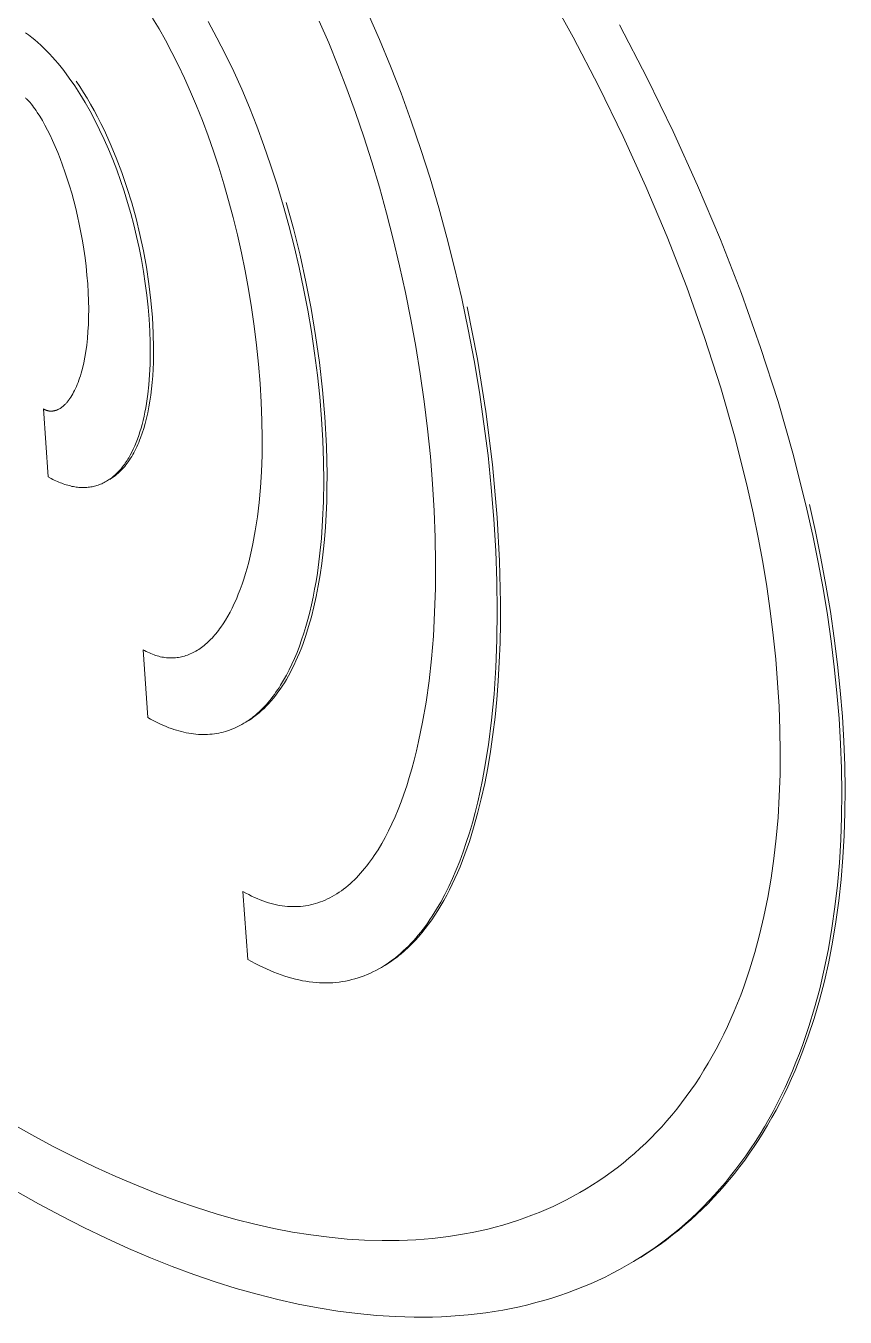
# Model space of a CAD drawing. Header units: millimetres. Extents: x -208 to 4974, y -28 to 3137.
# Drawn here: x 3561.16 to 3572.53, y 1660.43 to 1678.35 of the extents above; entities that cross this region are included whole.
import ezdxf

# ---------------------------------------------------------------- set-up
doc = ezdxf.new("R2010")
doc.units = ezdxf.units.MM
doc.layers.add('ZANO_R', color=7, linetype='Continuous', lineweight=0)

msp = doc.modelspace()

# ---------------------------------------------------------------- linework, layer by layer
at = {"layer": 'ZANO_R'}
for p, q in [((3568.751, 1678.193), (3568.373, 1678.874)), ((3565.908, 1678.515), (3566.066, 1678.157)), ((3563.008, 1678.306), (3562.917, 1678.455)), ((3563.098, 1678.148), (3563.008, 1678.306)), ((3563.689, 1678.407), (3563.81, 1678.184)), ((3565.362, 1678.112), (3565.23, 1678.415)), ((3569.393, 1678.362), (3569.777, 1677.625)), ((3561.156, 1678.253), (3561.198, 1678.222)), ((3561.198, 1678.222), (3561.241, 1678.189)), ((3561.241, 1678.189), (3561.283, 1678.155)), ((3561.283, 1678.155), (3561.325, 1678.119)), ((3563.187, 1677.981), (3563.098, 1678.148)), ((3563.81, 1678.184), (3563.929, 1677.953)), ((3566.066, 1678.157), (3566.219, 1677.79)), ((3569.108, 1677.506), (3568.751, 1678.193)), ((3561.325, 1678.119), (3561.366, 1678.081)), ((3561.366, 1678.081), (3561.407, 1678.042)), ((3561.407, 1678.042), (3561.448, 1678.002)), ((3561.448, 1678.002), (3561.489, 1677.959)), ((3561.489, 1677.959), (3561.529, 1677.916)), ((3563.275, 1677.807), (3563.187, 1677.981)), ((3563.929, 1677.953), (3564.043, 1677.714)), ((3565.49, 1677.798), (3565.362, 1678.112)), ((3561.529, 1677.916), (3561.569, 1677.871)), ((3561.569, 1677.871), (3561.609, 1677.824)), ((3561.609, 1677.824), (3561.648, 1677.776)), ((3561.648, 1677.776), (3561.687, 1677.727)), ((3563.361, 1677.624), (3563.275, 1677.807)), ((3565.614, 1677.476), (3565.49, 1677.798)), ((3566.219, 1677.79), (3566.365, 1677.414)), ((3561.687, 1677.727), (3561.763, 1677.624)), ((3561.763, 1677.624), (3561.838, 1677.517)), ((3563.445, 1677.435), (3563.361, 1677.624)), ((3564.043, 1677.714), (3564.154, 1677.468)), ((3569.777, 1677.625), (3570.139, 1676.882)), ((3561.838, 1677.517), (3561.911, 1677.404)), ((3561.857, 1677.583), (3561.909, 1677.506)), ((3561.909, 1677.506), (3561.96, 1677.426)), ((3561.96, 1677.426), (3562.01, 1677.345)), ((3563.528, 1677.238), (3563.445, 1677.435)), ((3564.154, 1677.468), (3564.261, 1677.215)), ((3565.734, 1677.145), (3565.614, 1677.476)), ((3566.365, 1677.414), (3566.506, 1677.028)), ((3569.446, 1676.815), (3569.108, 1677.506)), ((3561.161, 1677.343), (3561.154, 1677.35)), ((3561.169, 1677.335), (3561.161, 1677.343)), ((3561.185, 1677.32), (3561.169, 1677.335)), ((3561.201, 1677.303), (3561.185, 1677.32)), ((3561.218, 1677.284), (3561.201, 1677.303)), ((3561.234, 1677.265), (3561.218, 1677.284)), ((3561.251, 1677.244), (3561.234, 1677.265)), ((3561.268, 1677.222), (3561.251, 1677.244)), ((3561.911, 1677.404), (3561.983, 1677.287)), ((3561.983, 1677.287), (3562.052, 1677.165)), ((3562.01, 1677.345), (3562.059, 1677.261)), ((3562.059, 1677.261), (3562.107, 1677.175)), ((3563.609, 1677.034), (3563.528, 1677.238)), ((3561.285, 1677.198), (3561.268, 1677.222)), ((3561.302, 1677.174), (3561.285, 1677.198)), ((3561.319, 1677.148), (3561.302, 1677.174)), ((3561.354, 1677.094), (3561.319, 1677.148)), ((3561.39, 1677.034), (3561.354, 1677.094)), ((3562.052, 1677.165), (3562.119, 1677.039)), ((3562.107, 1677.175), (3562.154, 1677.087)), ((3562.154, 1677.087), (3562.2, 1676.996)), ((3564.261, 1677.215), (3564.363, 1676.956)), ((3565.849, 1676.807), (3565.734, 1677.145)), ((3561.425, 1676.971), (3561.39, 1677.034)), ((3561.461, 1676.903), (3561.425, 1676.971)), ((3561.496, 1676.831), (3561.461, 1676.903)), ((3562.119, 1677.039), (3562.184, 1676.908)), ((3562.184, 1676.908), (3562.247, 1676.774)), ((3562.2, 1676.996), (3562.245, 1676.904)), ((3562.245, 1676.904), (3562.332, 1676.715)), ((3563.687, 1676.824), (3563.609, 1677.034)), ((3564.363, 1676.956), (3564.462, 1676.69)), ((3566.506, 1677.028), (3566.64, 1676.635)), ((3570.139, 1676.882), (3570.479, 1676.135)), ((3561.532, 1676.756), (3561.496, 1676.831)), ((3561.567, 1676.676), (3561.532, 1676.756)), ((3562.247, 1676.774), (3562.308, 1676.636)), ((3562.332, 1676.715), (3562.413, 1676.518)), ((3563.762, 1676.608), (3563.687, 1676.824)), ((3564.462, 1676.69), (3564.556, 1676.42)), ((3565.959, 1676.461), (3565.849, 1676.807)), ((3569.762, 1676.119), (3569.446, 1676.815)), ((3561.602, 1676.593), (3561.567, 1676.676)), ((3561.636, 1676.507), (3561.602, 1676.593)), ((3562.308, 1676.636), (3562.366, 1676.495)), ((3562.413, 1676.518), (3562.49, 1676.315)), ((3563.835, 1676.386), (3563.762, 1676.608)), ((3566.64, 1676.635), (3566.768, 1676.234)), ((3561.67, 1676.417), (3561.636, 1676.507)), ((3561.703, 1676.324), (3561.67, 1676.417)), ((3562.366, 1676.495), (3562.422, 1676.351)), ((3562.422, 1676.351), (3562.475, 1676.203)), ((3563.905, 1676.158), (3563.835, 1676.386)), ((3564.556, 1676.42), (3564.645, 1676.144)), ((3566.064, 1676.109), (3565.959, 1676.461)), ((3561.735, 1676.228), (3561.703, 1676.324)), ((3561.766, 1676.129), (3561.735, 1676.228)), ((3562.475, 1676.203), (3562.525, 1676.053)), ((3562.49, 1676.315), (3562.562, 1676.107)), ((3563.972, 1675.926), (3563.905, 1676.158)), ((3566.768, 1676.234), (3566.888, 1675.826)), ((3561.796, 1676.027), (3561.766, 1676.129)), ((3561.824, 1675.923), (3561.796, 1676.027)), ((3562.525, 1676.053), (3562.572, 1675.9)), ((3562.562, 1676.107), (3562.628, 1675.893)), ((3564.645, 1676.144), (3564.729, 1675.863)), ((3566.163, 1675.751), (3566.064, 1676.109)), ((3570.057, 1675.421), (3569.762, 1676.119)), ((3570.479, 1676.135), (3570.795, 1675.386)), ((3561.852, 1675.816), (3561.824, 1675.923)), ((3561.878, 1675.707), (3561.852, 1675.816)), ((3562.572, 1675.9), (3562.617, 1675.745)), ((3562.628, 1675.893), (3562.689, 1675.675)), ((3564.035, 1675.688), (3563.972, 1675.926)), ((3564.729, 1675.863), (3564.808, 1675.579)), ((3564.772, 1675.9), (3564.873, 1675.535)), ((3566.888, 1675.826), (3567.002, 1675.411)), ((3561.902, 1675.596), (3561.878, 1675.707)), ((3562.617, 1675.745), (3562.658, 1675.588)), ((3562.689, 1675.675), (3562.743, 1675.453)), ((3564.094, 1675.447), (3564.035, 1675.688)), ((3566.257, 1675.388), (3566.163, 1675.751)), ((3561.925, 1675.483), (3561.902, 1675.596)), ((3561.946, 1675.368), (3561.925, 1675.483)), ((3562.658, 1675.588), (3562.697, 1675.428)), ((3562.743, 1675.453), (3562.791, 1675.227)), ((3564.15, 1675.2), (3564.094, 1675.447)), ((3564.808, 1675.579), (3564.882, 1675.29)), ((3564.873, 1675.535), (3564.964, 1675.168)), ((3561.964, 1675.251), (3561.946, 1675.368)), ((3562.697, 1675.428), (3562.732, 1675.267)), ((3562.732, 1675.267), (3562.764, 1675.105)), ((3564.882, 1675.29), (3564.95, 1674.998)), ((3566.344, 1675.021), (3566.257, 1675.388)), ((3567.002, 1675.411), (3567.108, 1674.992)), ((3570.328, 1674.722), (3570.057, 1675.421)), ((3570.795, 1675.386), (3571.087, 1674.635)), ((3561.981, 1675.132), (3561.964, 1675.251)), ((3561.996, 1675.013), (3561.981, 1675.132)), ((3562.764, 1675.105), (3562.792, 1674.941)), ((3562.791, 1675.227), (3562.833, 1674.999)), ((3564.201, 1674.951), (3564.15, 1675.2)), ((3564.964, 1675.168), (3565.045, 1674.798)), ((3562.008, 1674.891), (3561.996, 1675.013)), ((3562.792, 1674.941), (3562.817, 1674.776)), ((3562.833, 1674.999), (3562.868, 1674.769)), ((3564.248, 1674.697), (3564.201, 1674.951)), ((3564.95, 1674.998), (3565.013, 1674.704)), ((3566.426, 1674.649), (3566.344, 1675.021)), ((3567.108, 1674.992), (3567.206, 1674.567)), ((3562.018, 1674.769), (3562.008, 1674.891)), ((3562.026, 1674.648), (3562.018, 1674.769)), ((3562.817, 1674.776), (3562.838, 1674.611)), ((3562.868, 1674.769), (3562.895, 1674.537)), ((3565.045, 1674.798), (3565.117, 1674.426)), ((3570.576, 1674.023), (3570.328, 1674.722)), ((3562.03, 1674.532), (3562.026, 1674.648)), ((3562.838, 1674.611), (3562.856, 1674.444)), ((3564.29, 1674.441), (3564.248, 1674.697)), ((3565.013, 1674.704), (3565.07, 1674.406)), ((3566.501, 1674.275), (3566.426, 1674.649)), ((3567.206, 1674.567), (3567.296, 1674.137)), ((3571.087, 1674.635), (3571.353, 1673.884)), ((3562.032, 1674.419), (3562.03, 1674.532)), ((3562.031, 1674.311), (3562.032, 1674.419)), ((3562.856, 1674.444), (3562.87, 1674.278)), ((3562.895, 1674.537), (3562.916, 1674.304)), ((3564.328, 1674.181), (3564.29, 1674.441)), ((3565.07, 1674.406), (3565.121, 1674.107)), ((3565.117, 1674.426), (3565.179, 1674.052)), ((3567.283, 1674.45), (3567.425, 1673.726)), ((3562.022, 1674.107), (3562.028, 1674.207)), ((3562.028, 1674.207), (3562.031, 1674.311)), ((3562.87, 1674.278), (3562.879, 1674.113)), ((3562.916, 1674.304), (3562.927, 1674.087)), ((3564.36, 1673.919), (3564.328, 1674.181)), ((3566.569, 1673.898), (3566.501, 1674.275)), ((3562.005, 1673.92), (3562.015, 1674.011)), ((3562.015, 1674.011), (3562.022, 1674.107)), ((3562.879, 1674.113), (3562.885, 1673.954)), ((3562.927, 1674.087), (3562.932, 1673.879)), ((3565.121, 1674.107), (3565.166, 1673.806)), ((3565.179, 1674.052), (3565.232, 1673.677)), ((3567.296, 1674.137), (3567.378, 1673.704)), ((3570.8, 1673.325), (3570.576, 1674.023)), ((3561.979, 1673.75), (3561.993, 1673.833)), ((3561.993, 1673.833), (3562.005, 1673.92)), ((3562.885, 1673.954), (3562.886, 1673.8)), ((3562.932, 1673.879), (3562.932, 1673.778)), ((3564.387, 1673.655), (3564.36, 1673.919)), ((3566.631, 1673.519), (3566.569, 1673.898)), ((3571.353, 1673.884), (3571.594, 1673.135)), ((3561.945, 1673.597), (3561.963, 1673.672)), ((3561.963, 1673.672), (3561.979, 1673.75)), ((3562.884, 1673.651), (3562.877, 1673.508)), ((3562.886, 1673.8), (3562.884, 1673.651)), ((3562.93, 1673.68), (3562.926, 1673.584)), ((3562.932, 1673.778), (3562.93, 1673.68)), ((3564.409, 1673.389), (3564.387, 1673.655)), ((3565.166, 1673.806), (3565.204, 1673.504)), ((3565.232, 1673.677), (3565.274, 1673.301)), ((3567.378, 1673.704), (3567.451, 1673.268)), ((3567.425, 1673.726), (3567.541, 1672.997)), ((3561.906, 1673.462), (3561.916, 1673.494)), ((3561.916, 1673.494), (3561.926, 1673.528)), ((3561.926, 1673.528), (3561.936, 1673.562)), ((3561.936, 1673.562), (3561.945, 1673.597)), ((3562.877, 1673.508), (3562.866, 1673.37)), ((3562.92, 1673.491), (3562.913, 1673.4)), ((3562.926, 1673.584), (3562.92, 1673.491)), ((3565.204, 1673.504), (3565.236, 1673.201)), ((3566.685, 1673.138), (3566.631, 1673.519)), ((3561.823, 1673.266), (3561.836, 1673.291)), ((3561.836, 1673.291), (3561.848, 1673.317)), ((3561.848, 1673.317), (3561.861, 1673.344)), ((3561.861, 1673.344), (3561.872, 1673.372)), ((3561.872, 1673.372), (3561.884, 1673.401)), ((3561.884, 1673.401), (3561.895, 1673.431)), ((3561.895, 1673.431), (3561.906, 1673.462)), ((3562.866, 1673.37), (3562.852, 1673.237)), ((3562.904, 1673.311), (3562.893, 1673.225)), ((3562.913, 1673.4), (3562.904, 1673.311)), ((3564.425, 1673.126), (3564.409, 1673.389)), ((3565.274, 1673.301), (3565.307, 1672.924)), ((3570.999, 1672.629), (3570.8, 1673.325)), ((3561.708, 1673.101), (3561.715, 1673.109)), ((3561.715, 1673.109), (3561.722, 1673.116)), ((3561.722, 1673.116), (3561.729, 1673.125)), ((3561.729, 1673.125), (3561.736, 1673.133)), ((3561.736, 1673.133), (3561.743, 1673.142)), ((3561.743, 1673.142), (3561.75, 1673.15)), ((3561.75, 1673.15), (3561.757, 1673.16)), ((3561.757, 1673.16), (3561.771, 1673.179)), ((3561.771, 1673.179), (3561.784, 1673.199)), ((3561.784, 1673.199), (3561.798, 1673.22)), ((3561.798, 1673.22), (3561.811, 1673.243)), ((3561.811, 1673.243), (3561.823, 1673.266)), ((3562.834, 1673.111), (3562.824, 1673.049)), ((3562.844, 1673.173), (3562.834, 1673.111)), ((3562.852, 1673.237), (3562.844, 1673.173)), ((3562.881, 1673.142), (3562.867, 1673.061)), ((3562.893, 1673.225), (3562.881, 1673.142)), ((3564.434, 1672.872), (3564.425, 1673.126)), ((3565.236, 1673.201), (3565.261, 1672.897)), ((3566.732, 1672.757), (3566.685, 1673.138)), ((3567.451, 1673.268), (3567.515, 1672.829)), ((3571.594, 1673.135), (3571.807, 1672.388)), ((3561.403, 1673.034), (3561.41, 1673.03)), ((3561.47, 1672.093), (3561.403, 1673.034)), ((3561.41, 1673.03), (3561.417, 1673.026)), ((3561.417, 1673.026), (3561.425, 1673.023)), ((3561.425, 1673.023), (3561.432, 1673.02)), ((3561.432, 1673.02), (3561.439, 1673.017)), ((3561.439, 1673.017), (3561.443, 1673.015)), ((3561.443, 1673.015), (3561.447, 1673.014)), ((3561.447, 1673.014), (3561.45, 1673.013)), ((3561.45, 1673.013), (3561.454, 1673.012)), ((3561.454, 1673.012), (3561.458, 1673.011)), ((3561.458, 1673.011), (3561.461, 1673.01)), ((3561.461, 1673.01), (3561.465, 1673.009)), ((3561.465, 1673.009), (3561.469, 1673.008)), ((3561.469, 1673.008), (3561.473, 1673.007)), ((3561.473, 1673.007), (3561.476, 1673.007)), ((3561.476, 1673.007), (3561.48, 1673.006)), ((3561.48, 1673.006), (3561.484, 1673.005)), ((3561.484, 1673.005), (3561.487, 1673.005)), ((3561.487, 1673.005), (3561.491, 1673.005)), ((3561.491, 1673.005), (3561.495, 1673.004)), ((3561.495, 1673.004), (3561.499, 1673.004)), ((3561.499, 1673.004), (3561.502, 1673.004)), ((3561.502, 1673.004), (3561.506, 1673.004)), ((3561.506, 1673.004), (3561.51, 1673.004)), ((3561.51, 1673.004), (3561.514, 1673.004)), ((3561.514, 1673.004), (3561.517, 1673.004)), ((3561.517, 1673.004), (3561.521, 1673.004)), ((3561.521, 1673.004), (3561.525, 1673.004)), ((3561.525, 1673.004), (3561.529, 1673.004)), ((3561.529, 1673.004), (3561.533, 1673.005)), ((3561.533, 1673.005), (3561.536, 1673.005)), ((3561.536, 1673.005), (3561.54, 1673.006)), ((3561.54, 1673.006), (3561.544, 1673.006)), ((3561.544, 1673.006), (3561.548, 1673.007)), ((3561.548, 1673.007), (3561.551, 1673.008)), ((3561.551, 1673.008), (3561.555, 1673.008)), ((3561.555, 1673.008), (3561.559, 1673.009)), ((3561.559, 1673.009), (3561.563, 1673.01)), ((3561.563, 1673.01), (3561.567, 1673.011)), ((3561.567, 1673.011), (3561.574, 1673.014)), ((3561.574, 1673.014), (3561.582, 1673.016)), ((3561.582, 1673.016), (3561.589, 1673.019)), ((3561.589, 1673.019), (3561.597, 1673.022)), ((3561.597, 1673.022), (3561.604, 1673.025)), ((3561.604, 1673.025), (3561.612, 1673.029)), ((3561.612, 1673.029), (3561.619, 1673.033)), ((3561.619, 1673.033), (3561.627, 1673.037)), ((3561.627, 1673.037), (3561.634, 1673.041)), ((3561.634, 1673.041), (3561.642, 1673.046)), ((3561.642, 1673.046), (3561.649, 1673.051)), ((3561.649, 1673.051), (3561.656, 1673.056)), ((3561.656, 1673.056), (3561.664, 1673.062)), ((3561.664, 1673.062), (3561.671, 1673.068)), ((3561.671, 1673.068), (3561.678, 1673.074)), ((3561.678, 1673.074), (3561.686, 1673.08)), ((3561.686, 1673.08), (3561.693, 1673.087)), ((3561.693, 1673.087), (3561.7, 1673.094)), ((3561.7, 1673.094), (3561.708, 1673.101)), ((3562.8, 1672.932), (3562.787, 1672.875)), ((3562.812, 1672.99), (3562.8, 1672.932)), ((3562.824, 1673.049), (3562.812, 1672.99)), ((3562.851, 1672.982), (3562.834, 1672.907)), ((3562.867, 1673.061), (3562.851, 1672.982)), ((3567.541, 1672.997), (3567.633, 1672.265)), ((3562.758, 1672.766), (3562.742, 1672.714)), ((3562.773, 1672.82), (3562.758, 1672.766)), ((3562.787, 1672.875), (3562.773, 1672.82)), ((3562.795, 1672.763), (3562.774, 1672.696)), ((3562.816, 1672.834), (3562.795, 1672.763)), ((3562.834, 1672.907), (3562.816, 1672.834)), ((3564.438, 1672.627), (3564.434, 1672.872)), ((3565.261, 1672.897), (3565.279, 1672.598)), ((3565.307, 1672.924), (3565.329, 1672.516)), ((3566.771, 1672.376), (3566.732, 1672.757)), ((3567.515, 1672.829), (3567.571, 1672.388)), ((3562.69, 1672.567), (3562.671, 1672.522)), ((3562.708, 1672.615), (3562.69, 1672.567)), ((3562.726, 1672.664), (3562.708, 1672.615)), ((3562.726, 1672.569), (3562.713, 1672.539)), ((3562.742, 1672.714), (3562.726, 1672.664)), ((3562.738, 1672.6), (3562.726, 1672.569)), ((3562.75, 1672.631), (3562.738, 1672.6)), ((3562.774, 1672.696), (3562.75, 1672.631)), ((3564.436, 1672.391), (3564.438, 1672.627)), ((3565.279, 1672.598), (3565.289, 1672.307)), ((3571.172, 1671.938), (3570.999, 1672.629)), ((3562.609, 1672.394), (3562.587, 1672.355)), ((3562.63, 1672.435), (3562.609, 1672.394)), ((3562.643, 1672.4), (3562.628, 1672.375)), ((3562.651, 1672.478), (3562.63, 1672.435)), ((3562.658, 1672.427), (3562.643, 1672.4)), ((3562.671, 1672.522), (3562.651, 1672.478)), ((3562.672, 1672.454), (3562.658, 1672.427)), ((3562.686, 1672.481), (3562.672, 1672.454)), ((3562.7, 1672.51), (3562.686, 1672.481)), ((3562.713, 1672.539), (3562.7, 1672.51)), ((3564.428, 1672.163), (3564.436, 1672.391)), ((3565.329, 1672.516), (3565.338, 1672.125)), ((3567.571, 1672.388), (3567.617, 1671.946)), ((3571.807, 1672.388), (3571.993, 1671.645)), ((3562.49, 1672.216), (3562.477, 1672.2)), ((3562.503, 1672.232), (3562.49, 1672.216)), ((3562.514, 1672.217), (3562.496, 1672.197)), ((3562.515, 1672.248), (3562.503, 1672.232)), ((3562.531, 1672.237), (3562.514, 1672.217)), ((3562.527, 1672.265), (3562.515, 1672.248)), ((3562.54, 1672.282), (3562.527, 1672.265)), ((3562.548, 1672.258), (3562.531, 1672.237)), ((3562.552, 1672.3), (3562.54, 1672.282)), ((3562.565, 1672.28), (3562.548, 1672.258)), ((3562.564, 1672.318), (3562.552, 1672.3)), ((3562.575, 1672.336), (3562.564, 1672.318)), ((3562.581, 1672.302), (3562.565, 1672.28)), ((3562.587, 1672.355), (3562.575, 1672.336)), ((3562.597, 1672.326), (3562.581, 1672.302)), ((3562.613, 1672.35), (3562.597, 1672.326)), ((3562.628, 1672.375), (3562.613, 1672.35)), ((3565.289, 1672.307), (3565.292, 1672.025)), ((3566.802, 1671.995), (3566.771, 1672.376)), ((3567.633, 1672.265), (3567.699, 1671.53)), ((3561.513, 1672.069), (3561.47, 1672.093)), ((3561.534, 1672.057), (3561.513, 1672.069)), ((3561.555, 1672.047), (3561.534, 1672.057)), ((3561.577, 1672.037), (3561.555, 1672.047)), ((3561.598, 1672.027), (3561.577, 1672.037)), ((3562.292, 1672.039), (3562.277, 1672.03)), ((3562.307, 1672.049), (3562.292, 1672.039)), ((3562.322, 1672.059), (3562.307, 1672.049)), ((3562.337, 1672.069), (3562.322, 1672.059)), ((3562.334, 1672.063), (3562.324, 1672.057)), ((3562.344, 1672.069), (3562.334, 1672.063)), ((3562.352, 1672.08), (3562.337, 1672.069)), ((3562.364, 1672.082), (3562.344, 1672.069)), ((3562.367, 1672.092), (3562.352, 1672.08)), ((3562.397, 1672.108), (3562.353, 1672.079)), ((3562.384, 1672.096), (3562.364, 1672.082)), ((3562.381, 1672.104), (3562.367, 1672.092)), ((3562.395, 1672.116), (3562.381, 1672.104)), ((3562.403, 1672.111), (3562.384, 1672.096)), ((3562.409, 1672.129), (3562.395, 1672.116)), ((3562.423, 1672.127), (3562.403, 1672.111)), ((3562.423, 1672.142), (3562.409, 1672.129)), ((3562.437, 1672.156), (3562.423, 1672.142)), ((3562.442, 1672.143), (3562.423, 1672.127)), ((3562.45, 1672.17), (3562.437, 1672.156)), ((3562.46, 1672.16), (3562.442, 1672.143)), ((3562.464, 1672.185), (3562.45, 1672.17)), ((3562.478, 1672.178), (3562.46, 1672.16)), ((3562.477, 1672.2), (3562.464, 1672.185)), ((3562.496, 1672.197), (3562.478, 1672.178)), ((3564.414, 1671.945), (3564.428, 1672.163)), ((3565.338, 1672.125), (3565.337, 1671.935)), ((3561.618, 1672.018), (3561.598, 1672.027)), ((3561.639, 1672.01), (3561.618, 1672.018)), ((3561.66, 1672.002), (3561.639, 1672.01)), ((3561.68, 1671.994), (3561.66, 1672.002)), ((3561.701, 1671.987), (3561.68, 1671.994)), ((3561.721, 1671.981), (3561.701, 1671.987)), ((3561.741, 1671.975), (3561.721, 1671.981)), ((3561.761, 1671.97), (3561.741, 1671.975)), ((3561.781, 1671.965), (3561.761, 1671.97)), ((3561.8, 1671.96), (3561.781, 1671.965)), ((3561.82, 1671.956), (3561.8, 1671.96)), ((3561.839, 1671.953), (3561.82, 1671.956)), ((3561.859, 1671.95), (3561.839, 1671.953)), ((3561.878, 1671.948), (3561.859, 1671.95)), ((3561.897, 1671.946), (3561.878, 1671.948)), ((3561.916, 1671.945), (3561.897, 1671.946)), ((3561.934, 1671.944), (3561.916, 1671.945)), ((3561.953, 1671.944), (3561.934, 1671.944)), ((3561.971, 1671.944), (3561.953, 1671.944)), ((3561.99, 1671.944), (3561.971, 1671.944)), ((3562.008, 1671.946), (3561.99, 1671.944)), ((3562.026, 1671.947), (3562.008, 1671.946)), ((3562.044, 1671.949), (3562.026, 1671.947)), ((3562.061, 1671.952), (3562.044, 1671.949)), ((3562.079, 1671.955), (3562.061, 1671.952)), ((3562.096, 1671.959), (3562.079, 1671.955)), ((3562.113, 1671.963), (3562.096, 1671.959)), ((3562.13, 1671.967), (3562.113, 1671.963)), ((3562.147, 1671.972), (3562.13, 1671.967)), ((3562.164, 1671.978), (3562.147, 1671.972)), ((3562.181, 1671.984), (3562.164, 1671.978)), ((3562.197, 1671.99), (3562.181, 1671.984)), ((3562.213, 1671.997), (3562.197, 1671.99)), ((3562.229, 1672.005), (3562.213, 1671.997)), ((3562.245, 1672.012), (3562.229, 1672.005)), ((3562.261, 1672.021), (3562.245, 1672.012)), ((3562.277, 1672.03), (3562.261, 1672.021)), ((3564.395, 1671.735), (3564.414, 1671.945)), ((3565.292, 1672.025), (3565.288, 1671.752)), ((3565.337, 1671.935), (3565.333, 1671.75)), ((3566.824, 1671.619), (3566.802, 1671.995)), ((3567.617, 1671.946), (3567.653, 1671.503)), ((3571.249, 1671.593), (3571.172, 1671.938)), ((3564.372, 1671.535), (3564.395, 1671.735)), ((3565.288, 1671.752), (3565.277, 1671.489)), ((3565.333, 1671.75), (3565.326, 1671.569)), ((3572.03, 1671.709), (3572.114, 1671.335)), ((3564.343, 1671.344), (3564.372, 1671.535)), ((3565.326, 1671.569), (3565.315, 1671.392)), ((3566.838, 1671.252), (3566.824, 1671.619)), ((3567.653, 1671.503), (3567.679, 1671.067)), ((3567.699, 1671.53), (3567.732, 1670.925)), ((3571.318, 1671.251), (3571.249, 1671.593)), ((3571.993, 1671.645), (3572.075, 1671.276)), ((3564.31, 1671.162), (3564.343, 1671.344)), ((3565.277, 1671.489), (3565.259, 1671.235)), ((3565.315, 1671.392), (3565.302, 1671.221)), ((3572.114, 1671.335), (3572.19, 1670.962)), ((3564.291, 1671.075), (3564.31, 1671.162)), ((3565.259, 1671.235), (3565.235, 1670.99)), ((3565.302, 1671.221), (3565.285, 1671.053)), ((3566.844, 1670.895), (3566.838, 1671.252)), ((3571.381, 1670.909), (3571.318, 1671.251)), ((3572.075, 1671.276), (3572.15, 1670.908)), ((3564.251, 1670.907), (3564.272, 1670.99)), ((3564.272, 1670.99), (3564.291, 1671.075)), ((3565.235, 1670.99), (3565.204, 1670.756)), ((3565.285, 1671.053), (3565.265, 1670.89)), ((3567.679, 1671.067), (3567.695, 1670.642)), ((3572.19, 1670.962), (3572.259, 1670.591)), ((3564.207, 1670.749), (3564.23, 1670.827)), ((3564.23, 1670.827), (3564.251, 1670.907)), ((3565.265, 1670.89), (3565.242, 1670.733)), ((3566.842, 1670.547), (3566.844, 1670.895)), ((3567.732, 1670.925), (3567.745, 1670.344)), ((3571.437, 1670.57), (3571.381, 1670.909)), ((3572.15, 1670.908), (3572.218, 1670.541)), ((3564.133, 1670.53), (3564.159, 1670.601)), ((3564.159, 1670.601), (3564.184, 1670.674)), ((3564.184, 1670.674), (3564.207, 1670.749)), ((3565.186, 1670.642), (3565.166, 1670.532)), ((3565.204, 1670.756), (3565.186, 1670.642)), ((3565.242, 1670.733), (3565.216, 1670.579)), ((3567.695, 1670.642), (3567.7, 1670.231)), ((3564.08, 1670.396), (3564.107, 1670.462)), ((3564.107, 1670.462), (3564.133, 1670.53)), ((3565.145, 1670.423), (3565.122, 1670.318)), ((3565.166, 1670.532), (3565.145, 1670.423)), ((3565.187, 1670.431), (3565.155, 1670.288)), ((3565.216, 1670.579), (3565.187, 1670.431)), ((3566.831, 1670.21), (3566.842, 1670.547)), ((3571.486, 1670.232), (3571.437, 1670.57)), ((3572.218, 1670.541), (3572.278, 1670.177)), ((3572.259, 1670.591), (3572.321, 1670.222)), ((3563.992, 1670.214), (3564.022, 1670.272)), ((3564.022, 1670.272), (3564.051, 1670.333)), ((3564.051, 1670.333), (3564.08, 1670.396)), ((3565.122, 1670.318), (3565.098, 1670.215)), ((3565.155, 1670.288), (3565.121, 1670.15)), ((3567.745, 1670.344), (3567.744, 1670.063)), ((3563.898, 1670.054), (3563.93, 1670.105)), ((3563.93, 1670.105), (3563.962, 1670.158)), ((3563.962, 1670.158), (3563.992, 1670.214)), ((3565.072, 1670.115), (3565.045, 1670.017)), ((3565.098, 1670.215), (3565.072, 1670.115)), ((3565.121, 1670.15), (3565.083, 1670.017)), ((3566.813, 1669.883), (3566.831, 1670.21)), ((3567.7, 1670.231), (3567.695, 1669.832)), ((3567.744, 1670.063), (3567.739, 1669.788)), ((3571.528, 1669.896), (3571.486, 1670.232)), ((3572.278, 1670.177), (3572.33, 1669.814)), ((3572.321, 1670.222), (3572.374, 1669.854)), ((3563.762, 1669.876), (3563.779, 1669.896)), ((3563.779, 1669.896), (3563.797, 1669.916)), ((3563.797, 1669.916), (3563.814, 1669.938)), ((3563.814, 1669.938), (3563.831, 1669.96)), ((3563.831, 1669.96), (3563.848, 1669.982)), ((3563.848, 1669.982), (3563.865, 1670.005)), ((3563.865, 1670.005), (3563.898, 1670.054)), ((3565.017, 1669.923), (3564.986, 1669.831)), ((3565.043, 1669.889), (3565, 1669.766)), ((3565.045, 1670.017), (3565.017, 1669.923)), ((3565.083, 1670.017), (3565.043, 1669.889)), ((3566.787, 1669.566), (3566.813, 1669.883)), ((3571.562, 1669.563), (3571.528, 1669.896)), ((3563.559, 1669.698), (3563.578, 1669.711)), ((3563.578, 1669.711), (3563.597, 1669.725)), ((3563.597, 1669.725), (3563.616, 1669.739)), ((3563.616, 1669.739), (3563.634, 1669.754)), ((3563.634, 1669.754), (3563.653, 1669.769)), ((3563.653, 1669.769), (3563.672, 1669.785)), ((3563.672, 1669.785), (3563.69, 1669.802)), ((3563.69, 1669.802), (3563.708, 1669.82)), ((3563.708, 1669.82), (3563.726, 1669.838)), ((3563.726, 1669.838), (3563.744, 1669.856)), ((3563.744, 1669.856), (3563.762, 1669.876)), ((3564.955, 1669.742), (3564.922, 1669.656)), ((3564.977, 1669.707), (3564.954, 1669.649)), ((3564.986, 1669.831), (3564.955, 1669.742)), ((3565, 1669.766), (3564.977, 1669.707)), ((3567.695, 1669.832), (3567.68, 1669.447)), ((3567.739, 1669.788), (3567.728, 1669.52)), ((3572.33, 1669.814), (3572.375, 1669.454)), ((3572.374, 1669.854), (3572.42, 1669.489)), ((3562.787, 1669.693), (3562.808, 1669.681)), ((3562.853, 1668.751), (3562.787, 1669.693)), ((3562.808, 1669.681), (3562.83, 1669.669)), ((3562.83, 1669.669), (3562.852, 1669.658)), ((3562.852, 1669.658), (3562.874, 1669.648)), ((3562.874, 1669.648), (3562.895, 1669.639)), ((3562.895, 1669.639), (3562.917, 1669.63)), ((3562.917, 1669.63), (3562.939, 1669.622)), ((3562.939, 1669.622), (3562.96, 1669.615)), ((3562.96, 1669.615), (3562.982, 1669.608)), ((3562.982, 1669.608), (3563.003, 1669.602)), ((3563.003, 1669.602), (3563.025, 1669.597)), ((3563.025, 1669.597), (3563.046, 1669.592)), ((3563.046, 1669.592), (3563.068, 1669.588)), ((3563.068, 1669.588), (3563.089, 1669.585)), ((3563.089, 1669.585), (3563.11, 1669.583)), ((3563.11, 1669.583), (3563.132, 1669.581)), ((3563.132, 1669.581), (3563.153, 1669.58)), ((3563.153, 1669.58), (3563.174, 1669.579)), ((3563.174, 1669.579), (3563.195, 1669.579)), ((3563.195, 1669.579), (3563.216, 1669.58)), ((3563.216, 1669.58), (3563.237, 1669.582)), ((3563.237, 1669.582), (3563.258, 1669.584)), ((3563.258, 1669.584), (3563.278, 1669.587)), ((3563.278, 1669.587), (3563.299, 1669.591)), ((3563.299, 1669.591), (3563.32, 1669.595)), ((3563.32, 1669.595), (3563.34, 1669.6)), ((3563.34, 1669.6), (3563.36, 1669.605)), ((3563.36, 1669.605), (3563.381, 1669.612)), ((3563.381, 1669.612), (3563.401, 1669.619)), ((3563.401, 1669.619), (3563.421, 1669.626)), ((3563.421, 1669.626), (3563.441, 1669.635)), ((3563.441, 1669.635), (3563.461, 1669.644)), ((3563.461, 1669.644), (3563.481, 1669.653)), ((3563.481, 1669.653), (3563.5, 1669.663)), ((3563.5, 1669.663), (3563.52, 1669.674)), ((3563.52, 1669.674), (3563.539, 1669.686)), ((3563.539, 1669.686), (3563.559, 1669.698)), ((3564.887, 1669.572), (3564.851, 1669.492)), ((3564.906, 1669.537), (3564.881, 1669.483)), ((3564.922, 1669.656), (3564.887, 1669.572)), ((3564.93, 1669.592), (3564.906, 1669.537)), ((3564.954, 1669.649), (3564.93, 1669.592)), ((3566.753, 1669.262), (3566.787, 1669.566)), ((3571.589, 1669.232), (3571.562, 1669.563)), ((3564.814, 1669.415), (3564.776, 1669.34)), ((3564.829, 1669.38), (3564.802, 1669.33)), ((3564.851, 1669.492), (3564.814, 1669.415)), ((3564.855, 1669.431), (3564.829, 1669.38)), ((3564.881, 1669.483), (3564.855, 1669.431)), ((3567.68, 1669.447), (3567.655, 1669.075)), ((3567.728, 1669.52), (3567.713, 1669.259)), ((3572.375, 1669.454), (3572.412, 1669.096)), ((3572.42, 1669.489), (3572.457, 1669.127)), ((3564.673, 1669.167), (3564.652, 1669.135)), ((3564.694, 1669.2), (3564.673, 1669.167)), ((3564.717, 1669.19), (3564.687, 1669.146)), ((3564.736, 1669.269), (3564.694, 1669.2)), ((3564.746, 1669.235), (3564.717, 1669.19)), ((3564.776, 1669.34), (3564.736, 1669.269)), ((3564.774, 1669.282), (3564.746, 1669.235)), ((3564.802, 1669.33), (3564.774, 1669.282)), ((3566.712, 1668.968), (3566.753, 1669.262)), ((3567.713, 1669.259), (3567.693, 1669.004)), ((3571.609, 1668.905), (3571.589, 1669.232)), ((3564.54, 1668.985), (3564.516, 1668.958)), ((3564.563, 1668.985), (3564.531, 1668.949)), ((3564.563, 1669.014), (3564.54, 1668.985)), ((3564.586, 1669.043), (3564.563, 1669.014)), ((3564.595, 1669.023), (3564.563, 1668.985)), ((3564.608, 1669.073), (3564.586, 1669.043)), ((3564.626, 1669.063), (3564.595, 1669.023)), ((3564.63, 1669.103), (3564.608, 1669.073)), ((3564.657, 1669.104), (3564.626, 1669.063)), ((3564.652, 1669.135), (3564.63, 1669.103)), ((3564.687, 1669.146), (3564.657, 1669.104)), ((3567.655, 1669.075), (3567.621, 1668.717)), ((3567.693, 1669.004), (3567.668, 1668.756)), ((3572.412, 1669.096), (3572.441, 1668.74)), ((3572.457, 1669.127), (3572.487, 1668.766)), ((3564.37, 1668.809), (3564.344, 1668.787)), ((3564.395, 1668.818), (3564.36, 1668.789)), ((3564.395, 1668.832), (3564.37, 1668.809)), ((3564.42, 1668.855), (3564.395, 1668.832)), ((3564.43, 1668.848), (3564.395, 1668.818)), ((3564.445, 1668.88), (3564.42, 1668.855)), ((3564.464, 1668.88), (3564.43, 1668.848)), ((3564.469, 1668.905), (3564.445, 1668.88)), ((3564.498, 1668.914), (3564.464, 1668.88)), ((3564.493, 1668.931), (3564.469, 1668.905)), ((3564.516, 1668.958), (3564.493, 1668.931)), ((3564.531, 1668.949), (3564.498, 1668.914)), ((3566.664, 1668.687), (3566.712, 1668.968)), ((3571.621, 1668.584), (3571.609, 1668.905)), ((3562.89, 1668.731), (3562.853, 1668.751)), ((3562.927, 1668.711), (3562.89, 1668.731)), ((3562.964, 1668.692), (3562.927, 1668.711)), ((3563, 1668.674), (3562.964, 1668.692)), ((3563.036, 1668.657), (3563, 1668.674)), ((3563.072, 1668.641), (3563.036, 1668.657)), ((3563.108, 1668.626), (3563.072, 1668.641)), ((3563.143, 1668.612), (3563.108, 1668.626)), ((3564.102, 1668.627), (3564.074, 1668.614)), ((3564.13, 1668.642), (3564.102, 1668.627)), ((3564.158, 1668.657), (3564.13, 1668.642)), ((3564.185, 1668.673), (3564.158, 1668.657)), ((3564.213, 1668.69), (3564.185, 1668.673)), ((3564.24, 1668.708), (3564.213, 1668.69)), ((3564.232, 1668.7), (3564.213, 1668.689)), ((3564.251, 1668.711), (3564.232, 1668.7)), ((3564.266, 1668.726), (3564.24, 1668.708)), ((3564.269, 1668.723), (3564.251, 1668.711)), ((3564.293, 1668.746), (3564.266, 1668.726)), ((3564.339, 1668.774), (3564.267, 1668.726)), ((3564.288, 1668.736), (3564.269, 1668.723)), ((3564.306, 1668.748), (3564.288, 1668.736)), ((3564.319, 1668.766), (3564.293, 1668.746)), ((3564.324, 1668.761), (3564.306, 1668.748)), ((3564.344, 1668.787), (3564.319, 1668.766)), ((3564.36, 1668.789), (3564.324, 1668.761)), ((3566.609, 1668.419), (3566.664, 1668.687)), ((3567.621, 1668.717), (3567.577, 1668.374)), ((3567.668, 1668.756), (3567.639, 1668.515)), ((3572.441, 1668.74), (3572.462, 1668.389)), ((3572.487, 1668.766), (3572.508, 1668.424)), ((3563.179, 1668.599), (3563.143, 1668.612)), ((3563.214, 1668.587), (3563.179, 1668.599)), ((3563.249, 1668.576), (3563.214, 1668.587)), ((3563.283, 1668.566), (3563.249, 1668.576)), ((3563.318, 1668.557), (3563.283, 1668.566)), ((3563.352, 1668.549), (3563.318, 1668.557)), ((3563.386, 1668.541), (3563.352, 1668.549)), ((3563.42, 1668.535), (3563.386, 1668.541)), ((3563.453, 1668.53), (3563.42, 1668.535)), ((3563.487, 1668.525), (3563.453, 1668.53)), ((3563.52, 1668.522), (3563.487, 1668.525)), ((3563.553, 1668.519), (3563.52, 1668.522)), ((3563.585, 1668.517), (3563.553, 1668.519)), ((3563.618, 1668.517), (3563.585, 1668.517)), ((3563.65, 1668.517), (3563.618, 1668.517)), ((3563.682, 1668.518), (3563.65, 1668.517)), ((3563.714, 1668.52), (3563.682, 1668.518)), ((3563.745, 1668.523), (3563.714, 1668.52)), ((3563.776, 1668.527), (3563.745, 1668.523)), ((3563.807, 1668.532), (3563.776, 1668.527)), ((3563.838, 1668.537), (3563.807, 1668.532)), ((3563.868, 1668.544), (3563.838, 1668.537)), ((3563.898, 1668.551), (3563.868, 1668.544)), ((3563.928, 1668.559), (3563.898, 1668.551)), ((3563.958, 1668.569), (3563.928, 1668.559)), ((3563.987, 1668.579), (3563.958, 1668.569)), ((3564.016, 1668.589), (3563.987, 1668.579)), ((3564.045, 1668.601), (3564.016, 1668.589)), ((3564.074, 1668.614), (3564.045, 1668.601)), ((3567.639, 1668.515), (3567.605, 1668.281)), ((3571.625, 1668.27), (3571.621, 1668.584)), ((3566.548, 1668.163), (3566.579, 1668.289)), ((3566.579, 1668.289), (3566.609, 1668.419)), ((3567.577, 1668.374), (3567.524, 1668.046)), ((3567.605, 1668.281), (3567.567, 1668.055)), ((3571.622, 1667.962), (3571.625, 1668.27)), ((3572.462, 1668.389), (3572.475, 1668.045)), ((3572.508, 1668.424), (3572.52, 1668.087)), ((3566.514, 1668.04), (3566.548, 1668.163)), ((3566.443, 1667.804), (3566.479, 1667.92)), ((3566.479, 1667.92), (3566.514, 1668.04)), ((3567.524, 1668.046), (3567.495, 1667.888)), ((3567.567, 1668.055), (3567.525, 1667.836)), ((3571.612, 1667.661), (3571.622, 1667.962)), ((3572.475, 1668.045), (3572.48, 1667.707)), ((3572.52, 1668.087), (3572.525, 1667.758)), ((3566.405, 1667.691), (3566.443, 1667.804)), ((3567.463, 1667.733), (3567.428, 1667.582)), ((3567.495, 1667.888), (3567.463, 1667.733)), ((3567.525, 1667.836), (3567.478, 1667.624)), ((3572.525, 1667.758), (3572.523, 1667.435)), ((3566.324, 1667.476), (3566.365, 1667.582)), ((3566.365, 1667.582), (3566.405, 1667.691)), ((3567.428, 1667.582), (3567.392, 1667.435)), ((3567.478, 1667.624), (3567.427, 1667.42)), ((3571.594, 1667.367), (3571.612, 1667.661)), ((3572.48, 1667.707), (3572.476, 1667.377)), ((3566.237, 1667.276), (3566.281, 1667.374)), ((3566.281, 1667.374), (3566.324, 1667.476)), ((3567.392, 1667.435), (3567.354, 1667.293)), ((3567.427, 1667.42), (3567.372, 1667.224)), ((3572.476, 1667.377), (3572.465, 1667.054)), ((3572.523, 1667.435), (3572.513, 1667.118)), ((3566.191, 1667.181), (3566.237, 1667.276)), ((3567.354, 1667.293), (3567.313, 1667.154)), ((3567.372, 1667.224), (3567.313, 1667.035)), ((3571.569, 1667.078), (3571.594, 1667.367)), ((3566.096, 1667.003), (3566.144, 1667.09)), ((3566.144, 1667.09), (3566.191, 1667.181)), ((3567.27, 1667.019), (3567.226, 1666.888)), ((3567.313, 1667.035), (3567.25, 1666.855)), ((3567.313, 1667.154), (3567.27, 1667.019)), ((3571.537, 1666.797), (3571.569, 1667.078)), ((3572.465, 1667.054), (3572.446, 1666.737)), ((3572.513, 1667.118), (3572.495, 1666.809)), ((3565.968, 1666.801), (3565.994, 1666.84)), ((3565.994, 1666.84), (3566.046, 1666.919)), ((3566.046, 1666.919), (3566.096, 1667.003)), ((3567.226, 1666.888), (3567.179, 1666.762)), ((3567.25, 1666.855), (3567.217, 1666.767)), ((3565.832, 1666.625), (3565.86, 1666.658)), ((3565.86, 1666.658), (3565.888, 1666.693)), ((3565.888, 1666.693), (3565.915, 1666.728)), ((3565.915, 1666.728), (3565.942, 1666.764)), ((3565.942, 1666.764), (3565.968, 1666.801)), ((3567.179, 1666.762), (3567.13, 1666.639)), ((3567.183, 1666.682), (3567.148, 1666.599)), ((3567.217, 1666.767), (3567.183, 1666.682)), ((3571.498, 1666.522), (3571.537, 1666.797)), ((3572.446, 1666.737), (3572.419, 1666.428)), ((3572.495, 1666.809), (3572.47, 1666.506)), ((3565.688, 1666.474), (3565.718, 1666.502)), ((3565.718, 1666.502), (3565.747, 1666.531)), ((3565.747, 1666.531), (3565.776, 1666.562)), ((3565.776, 1666.562), (3565.804, 1666.593)), ((3565.804, 1666.593), (3565.832, 1666.625)), ((3567.079, 1666.521), (3567.026, 1666.407)), ((3567.112, 1666.518), (3567.075, 1666.439)), ((3567.13, 1666.639), (3567.079, 1666.521)), ((3567.148, 1666.599), (3567.112, 1666.518)), ((3571.451, 1666.254), (3571.498, 1666.522)), ((3572.47, 1666.506), (3572.438, 1666.209)), ((3564.171, 1666.339), (3564.211, 1666.317)), ((3564.238, 1665.398), (3564.171, 1666.339)), ((3564.211, 1666.317), (3564.251, 1666.296)), ((3565.443, 1666.288), (3565.474, 1666.307)), ((3565.474, 1666.307), (3565.506, 1666.328)), ((3565.506, 1666.328), (3565.537, 1666.349)), ((3565.537, 1666.349), (3565.568, 1666.372)), ((3565.568, 1666.372), (3565.598, 1666.396)), ((3565.598, 1666.396), (3565.629, 1666.421)), ((3565.629, 1666.421), (3565.659, 1666.447)), ((3565.659, 1666.447), (3565.688, 1666.474)), ((3566.972, 1666.298), (3566.915, 1666.193)), ((3567.026, 1666.407), (3566.972, 1666.298)), ((3567.037, 1666.362), (3566.998, 1666.287)), ((3567.075, 1666.439), (3567.037, 1666.362)), ((3572.419, 1666.428), (3572.384, 1666.126)), ((3564.251, 1666.296), (3564.291, 1666.276)), ((3564.291, 1666.276), (3564.33, 1666.257)), ((3564.33, 1666.257), (3564.37, 1666.24)), ((3564.37, 1666.24), (3564.409, 1666.224)), ((3564.409, 1666.224), (3564.448, 1666.209)), ((3564.448, 1666.209), (3564.486, 1666.195)), ((3564.486, 1666.195), (3564.525, 1666.183)), ((3564.525, 1666.183), (3564.563, 1666.172)), ((3564.563, 1666.172), (3564.601, 1666.162)), ((3564.601, 1666.162), (3564.639, 1666.154)), ((3564.639, 1666.154), (3564.676, 1666.147)), ((3564.676, 1666.147), (3564.714, 1666.141)), ((3564.714, 1666.141), (3564.751, 1666.136)), ((3564.751, 1666.136), (3564.788, 1666.132)), ((3564.788, 1666.132), (3564.825, 1666.13)), ((3564.825, 1666.13), (3564.861, 1666.129)), ((3564.861, 1666.129), (3564.897, 1666.129)), ((3564.897, 1666.129), (3564.933, 1666.13)), ((3564.933, 1666.13), (3564.969, 1666.132)), ((3564.969, 1666.132), (3565.005, 1666.136)), ((3565.005, 1666.136), (3565.04, 1666.141)), ((3565.04, 1666.141), (3565.075, 1666.147)), ((3565.075, 1666.147), (3565.11, 1666.154)), ((3565.11, 1666.154), (3565.144, 1666.162)), ((3565.144, 1666.162), (3565.178, 1666.171)), ((3565.178, 1666.171), (3565.212, 1666.182)), ((3565.212, 1666.182), (3565.246, 1666.194)), ((3565.246, 1666.194), (3565.279, 1666.206)), ((3565.279, 1666.206), (3565.313, 1666.22)), ((3565.313, 1666.22), (3565.346, 1666.236)), ((3565.346, 1666.236), (3565.378, 1666.252)), ((3565.378, 1666.252), (3565.41, 1666.269)), ((3565.41, 1666.269), (3565.443, 1666.288)), ((3566.915, 1666.193), (3566.856, 1666.092)), ((3566.918, 1666.144), (3566.876, 1666.076)), ((3566.958, 1666.215), (3566.918, 1666.144)), ((3566.998, 1666.287), (3566.958, 1666.215)), ((3571.398, 1665.993), (3571.451, 1666.254)), ((3572.384, 1666.126), (3572.342, 1665.831)), ((3572.438, 1666.209), (3572.398, 1665.92)), ((3566.765, 1665.949), (3566.734, 1665.904)), ((3566.79, 1665.945), (3566.746, 1665.884)), ((3566.796, 1665.995), (3566.765, 1665.949)), ((3566.834, 1666.01), (3566.79, 1665.945)), ((3566.856, 1666.092), (3566.796, 1665.995)), ((3566.876, 1666.076), (3566.834, 1666.01)), ((3571.338, 1665.739), (3571.398, 1665.993)), ((3566.637, 1665.774), (3566.604, 1665.734)), ((3566.655, 1665.767), (3566.608, 1665.712)), ((3566.67, 1665.816), (3566.637, 1665.774)), ((3566.701, 1665.824), (3566.655, 1665.767)), ((3566.702, 1665.859), (3566.67, 1665.816)), ((3566.746, 1665.884), (3566.701, 1665.824)), ((3566.734, 1665.904), (3566.702, 1665.859)), ((3572.342, 1665.831), (3572.293, 1665.543)), ((3572.398, 1665.92), (3572.351, 1665.637)), ((3566.467, 1665.582), (3566.431, 1665.547)), ((3566.512, 1665.608), (3566.463, 1665.56)), ((3566.502, 1665.618), (3566.467, 1665.582)), ((3566.536, 1665.656), (3566.502, 1665.618)), ((3566.561, 1665.659), (3566.512, 1665.608)), ((3566.57, 1665.694), (3566.536, 1665.656)), ((3566.608, 1665.712), (3566.561, 1665.659)), ((3566.604, 1665.734), (3566.57, 1665.694)), ((3571.272, 1665.491), (3571.338, 1665.739)), ((3572.351, 1665.637), (3572.297, 1665.362)), ((3566.303, 1665.424), (3566.172, 1665.337)), ((3566.286, 1665.42), (3566.248, 1665.391)), ((3566.283, 1665.409), (3566.257, 1665.39)), ((3566.31, 1665.429), (3566.283, 1665.409)), ((3566.323, 1665.45), (3566.286, 1665.42)), ((3566.336, 1665.449), (3566.31, 1665.429)), ((3566.359, 1665.481), (3566.323, 1665.45)), ((3566.361, 1665.47), (3566.336, 1665.449)), ((3566.396, 1665.514), (3566.359, 1665.481)), ((3566.412, 1665.514), (3566.361, 1665.47)), ((3566.431, 1665.547), (3566.396, 1665.514)), ((3566.463, 1665.56), (3566.412, 1665.514)), ((3571.199, 1665.251), (3571.272, 1665.491)), ((3572.293, 1665.543), (3572.236, 1665.263)), ((3564.29, 1665.368), (3564.238, 1665.398)), ((3564.343, 1665.34), (3564.29, 1665.368)), ((3564.395, 1665.313), (3564.343, 1665.34)), ((3564.447, 1665.288), (3564.395, 1665.313)), ((3564.498, 1665.264), (3564.447, 1665.288)), ((3564.549, 1665.241), (3564.498, 1665.264)), ((3564.6, 1665.22), (3564.549, 1665.241)), ((3565.975, 1665.223), (3565.934, 1665.203)), ((3566.015, 1665.243), (3565.975, 1665.223)), ((3566.055, 1665.264), (3566.015, 1665.243)), ((3566.095, 1665.287), (3566.055, 1665.264)), ((3566.122, 1665.303), (3566.094, 1665.287)), ((3566.134, 1665.311), (3566.095, 1665.287)), ((3566.149, 1665.319), (3566.122, 1665.303)), ((3566.172, 1665.337), (3566.134, 1665.311)), ((3566.177, 1665.336), (3566.149, 1665.319)), ((3566.211, 1665.363), (3566.172, 1665.337)), ((3566.204, 1665.353), (3566.177, 1665.336)), ((3566.23, 1665.371), (3566.204, 1665.353)), ((3566.248, 1665.391), (3566.211, 1665.363)), ((3566.257, 1665.39), (3566.23, 1665.371)), ((3571.119, 1665.017), (3571.199, 1665.251)), ((3572.236, 1665.263), (3572.172, 1664.99)), ((3572.297, 1665.362), (3572.237, 1665.093)), ((3564.651, 1665.201), (3564.6, 1665.22)), ((3564.701, 1665.182), (3564.651, 1665.201)), ((3564.751, 1665.166), (3564.701, 1665.182)), ((3564.801, 1665.15), (3564.751, 1665.166)), ((3564.85, 1665.136), (3564.801, 1665.15)), ((3564.899, 1665.123), (3564.85, 1665.136)), ((3564.948, 1665.112), (3564.899, 1665.123)), ((3564.996, 1665.102), (3564.948, 1665.112)), ((3565.044, 1665.094), (3564.996, 1665.102)), ((3565.092, 1665.087), (3565.044, 1665.094)), ((3565.14, 1665.081), (3565.092, 1665.087)), ((3565.187, 1665.076), (3565.14, 1665.081)), ((3565.234, 1665.073), (3565.187, 1665.076)), ((3565.28, 1665.072), (3565.234, 1665.073)), ((3565.326, 1665.071), (3565.28, 1665.072)), ((3565.372, 1665.072), (3565.326, 1665.071)), ((3565.417, 1665.074), (3565.372, 1665.072)), ((3565.462, 1665.078), (3565.417, 1665.074)), ((3565.507, 1665.083), (3565.462, 1665.078)), ((3565.552, 1665.089), (3565.507, 1665.083)), ((3565.596, 1665.097), (3565.552, 1665.089)), ((3565.639, 1665.106), (3565.596, 1665.097)), ((3565.682, 1665.116), (3565.639, 1665.106)), ((3565.725, 1665.127), (3565.682, 1665.116)), ((3565.768, 1665.14), (3565.725, 1665.127)), ((3565.81, 1665.154), (3565.768, 1665.14)), ((3565.852, 1665.169), (3565.81, 1665.154)), ((3565.893, 1665.186), (3565.852, 1665.169)), ((3565.934, 1665.203), (3565.893, 1665.186)), ((3572.237, 1665.093), (3572.169, 1664.832)), ((3571.033, 1664.791), (3571.077, 1664.903)), ((3571.077, 1664.903), (3571.119, 1665.017)), ((3572.172, 1664.99), (3572.1, 1664.724)), ((3570.987, 1664.68), (3571.033, 1664.791)), ((3572.1, 1664.724), (3572.022, 1664.466)), ((3572.169, 1664.832), (3572.094, 1664.577)), ((3570.892, 1664.464), (3570.94, 1664.571)), ((3570.94, 1664.571), (3570.987, 1664.68)), ((3572.094, 1664.577), (3572.013, 1664.33)), ((3570.79, 1664.256), (3570.841, 1664.359)), ((3570.841, 1664.359), (3570.892, 1664.464)), ((3572.013, 1664.33), (3571.925, 1664.09)), ((3572.022, 1664.466), (3571.936, 1664.215)), ((3570.681, 1664.054), (3570.736, 1664.154)), ((3570.736, 1664.154), (3570.79, 1664.256)), ((3571.936, 1664.215), (3571.891, 1664.092)), ((3570.625, 1663.956), (3570.681, 1664.054)), ((3571.843, 1663.972), (3571.795, 1663.853)), ((3571.925, 1664.09), (3571.831, 1663.857)), ((3571.891, 1664.092), (3571.843, 1663.972)), ((3570.508, 1663.765), (3570.567, 1663.86)), ((3570.567, 1663.86), (3570.625, 1663.956)), ((3571.795, 1663.853), (3571.744, 1663.736)), ((3571.831, 1663.857), (3571.781, 1663.743)), ((3570.385, 1663.582), (3570.447, 1663.673)), ((3570.447, 1663.673), (3570.508, 1663.765)), ((3571.692, 1663.621), (3571.638, 1663.508)), ((3571.73, 1663.631), (3571.677, 1663.521)), ((3571.744, 1663.736), (3571.692, 1663.621)), ((3571.781, 1663.743), (3571.73, 1663.631)), ((3570.256, 1663.406), (3570.321, 1663.493)), ((3570.321, 1663.493), (3570.385, 1663.582)), ((3571.638, 1663.508), (3571.582, 1663.397)), ((3571.677, 1663.521), (3571.623, 1663.413)), ((3570.121, 1663.237), (3570.189, 1663.321)), ((3570.189, 1663.321), (3570.256, 1663.406)), ((3571.525, 1663.288), (3571.466, 1663.18)), ((3571.567, 1663.307), (3571.509, 1663.202)), ((3571.582, 1663.397), (3571.525, 1663.288)), ((3571.623, 1663.413), (3571.567, 1663.307)), ((3560.948, 1663.129), (3561.245, 1662.962)), ((3569.908, 1662.999), (3569.98, 1663.076)), ((3569.98, 1663.076), (3570.051, 1663.156)), ((3570.051, 1663.156), (3570.121, 1663.237)), ((3571.406, 1663.075), (3571.344, 1662.972)), ((3571.45, 1663.099), (3571.389, 1662.998)), ((3571.466, 1663.18), (3571.406, 1663.075)), ((3571.509, 1663.202), (3571.45, 1663.099)), ((3561.245, 1662.962), (3561.54, 1662.803)), ((3569.759, 1662.849), (3569.834, 1662.923)), ((3569.834, 1662.923), (3569.908, 1662.999)), ((3571.327, 1662.899), (3571.264, 1662.802)), ((3571.344, 1662.972), (3571.28, 1662.87)), ((3571.389, 1662.998), (3571.327, 1662.899)), ((3561.54, 1662.803), (3561.833, 1662.654)), ((3569.604, 1662.706), (3569.682, 1662.777)), ((3569.682, 1662.777), (3569.759, 1662.849)), ((3571.214, 1662.771), (3571.147, 1662.674)), ((3571.264, 1662.802), (3571.198, 1662.707)), ((3571.28, 1662.87), (3571.214, 1662.771)), ((3561.833, 1662.654), (3562.122, 1662.515)), ((3569.363, 1662.507), (3569.445, 1662.572)), ((3569.445, 1662.572), (3569.525, 1662.638)), ((3569.525, 1662.638), (3569.604, 1662.706)), ((3571.079, 1662.578), (3571.009, 1662.485)), ((3571.132, 1662.614), (3571.063, 1662.522)), ((3571.147, 1662.674), (3571.079, 1662.578)), ((3571.198, 1662.707), (3571.132, 1662.614)), ((3562.122, 1662.515), (3562.409, 1662.384)), ((3562.409, 1662.384), (3562.694, 1662.263)), ((3569.109, 1662.326), (3569.195, 1662.384)), ((3569.195, 1662.384), (3569.279, 1662.445)), ((3569.279, 1662.445), (3569.363, 1662.507)), ((3570.937, 1662.393), (3570.864, 1662.304)), ((3570.994, 1662.433), (3570.922, 1662.345)), ((3571.009, 1662.485), (3570.937, 1662.393)), ((3571.063, 1662.522), (3570.994, 1662.433)), ((3561.334, 1662.008), (3561.015, 1662.188)), ((3562.694, 1662.263), (3562.975, 1662.15)), ((3568.844, 1662.162), (3568.933, 1662.214)), ((3568.933, 1662.214), (3569.022, 1662.269)), ((3569.022, 1662.269), (3569.109, 1662.326)), ((3570.789, 1662.216), (3570.713, 1662.131)), ((3570.85, 1662.259), (3570.776, 1662.175)), ((3570.864, 1662.304), (3570.789, 1662.216)), ((3570.922, 1662.345), (3570.85, 1662.259)), ((3561.651, 1661.838), (3561.334, 1662.008)), ((3562.975, 1662.15), (3563.254, 1662.047)), ((3563.254, 1662.047), (3563.529, 1661.953)), ((3568.473, 1661.97), (3568.567, 1662.015)), ((3568.567, 1662.015), (3568.661, 1662.062)), ((3568.661, 1662.062), (3568.753, 1662.111)), ((3568.753, 1662.111), (3568.844, 1662.162)), ((3570.623, 1662.013), (3570.545, 1661.935)), ((3570.635, 1662.047), (3570.556, 1661.966)), ((3570.7, 1662.093), (3570.623, 1662.013)), ((3570.713, 1662.131), (3570.635, 1662.047)), ((3570.776, 1662.175), (3570.7, 1662.093)), ((3561.965, 1661.678), (3561.651, 1661.838)), ((3563.529, 1661.953), (3563.802, 1661.868)), ((3563.802, 1661.868), (3564.071, 1661.791)), ((3568.082, 1661.811), (3568.181, 1661.847)), ((3568.181, 1661.847), (3568.28, 1661.886)), ((3568.28, 1661.886), (3568.377, 1661.927)), ((3568.377, 1661.927), (3568.473, 1661.97)), ((3570.465, 1661.859), (3570.384, 1661.785)), ((3570.476, 1661.886), (3570.393, 1661.809)), ((3570.545, 1661.935), (3570.465, 1661.859)), ((3570.556, 1661.966), (3570.476, 1661.886)), ((3562.276, 1661.528), (3561.965, 1661.678)), ((3564.071, 1661.791), (3564.337, 1661.724)), ((3564.337, 1661.724), (3564.6, 1661.665)), ((3564.6, 1661.665), (3564.859, 1661.615)), ((3567.461, 1661.632), (3567.567, 1661.656)), ((3567.567, 1661.656), (3567.672, 1661.683)), ((3567.672, 1661.683), (3567.776, 1661.712)), ((3567.776, 1661.712), (3567.879, 1661.743)), ((3567.879, 1661.743), (3567.981, 1661.776)), ((3567.981, 1661.776), (3568.082, 1661.811)), ((3570.217, 1661.643), (3570.132, 1661.574)), ((3570.225, 1661.66), (3570.138, 1661.589)), ((3570.301, 1661.713), (3570.217, 1661.643)), ((3570.31, 1661.734), (3570.225, 1661.66)), ((3570.384, 1661.785), (3570.301, 1661.713)), ((3570.393, 1661.809), (3570.31, 1661.734)), ((3562.584, 1661.388), (3562.276, 1661.528)), ((3564.859, 1661.615), (3565.115, 1661.574)), ((3565.115, 1661.574), (3565.367, 1661.542)), ((3565.367, 1661.542), (3565.616, 1661.518)), ((3565.616, 1661.518), (3565.86, 1661.503)), ((3565.86, 1661.503), (3566.101, 1661.496)), ((3566.101, 1661.496), (3566.22, 1661.496)), ((3566.22, 1661.496), (3566.338, 1661.498)), ((3566.338, 1661.498), (3566.455, 1661.502)), ((3566.455, 1661.502), (3566.571, 1661.508)), ((3566.571, 1661.508), (3566.686, 1661.516)), ((3566.686, 1661.516), (3566.8, 1661.526)), ((3566.8, 1661.526), (3566.913, 1661.539)), ((3566.913, 1661.539), (3567.025, 1661.553)), ((3567.025, 1661.553), (3567.135, 1661.57)), ((3567.135, 1661.57), (3567.245, 1661.588)), ((3567.245, 1661.588), (3567.353, 1661.609)), ((3567.353, 1661.609), (3567.461, 1661.632)), ((3569.981, 1661.461), (3569.871, 1661.387)), ((3570.045, 1661.508), (3569.957, 1661.444)), ((3570.05, 1661.52), (3569.961, 1661.453)), ((3570.132, 1661.574), (3570.045, 1661.508)), ((3570.138, 1661.589), (3570.05, 1661.52)), ((3562.889, 1661.258), (3562.584, 1661.388)), ((3569.778, 1661.325), (3569.684, 1661.264)), ((3569.777, 1661.321), (3569.685, 1661.262)), ((3569.868, 1661.381), (3569.777, 1661.321)), ((3569.87, 1661.388), (3569.778, 1661.325)), ((3569.957, 1661.444), (3569.868, 1661.381)), ((3569.961, 1661.453), (3569.87, 1661.388)), ((3563.192, 1661.137), (3562.889, 1661.258)), ((3563.491, 1661.026), (3563.192, 1661.137)), ((3569.493, 1661.149), (3569.395, 1661.094)), ((3569.589, 1661.205), (3569.493, 1661.149)), ((3569.684, 1661.264), (3569.589, 1661.205)), ((3563.787, 1660.925), (3563.491, 1661.026)), ((3564.079, 1660.833), (3563.787, 1660.925)), ((3569.094, 1660.943), (3568.991, 1660.897)), ((3569.196, 1660.991), (3569.094, 1660.943)), ((3569.296, 1661.042), (3569.196, 1660.991)), ((3569.395, 1661.094), (3569.296, 1661.042)), ((3564.368, 1660.751), (3564.079, 1660.833)), ((3564.654, 1660.679), (3564.368, 1660.751)), ((3568.675, 1660.772), (3568.567, 1660.734)), ((3568.782, 1660.811), (3568.675, 1660.772)), ((3568.887, 1660.853), (3568.782, 1660.811)), ((3568.991, 1660.897), (3568.887, 1660.853)), ((3564.936, 1660.616), (3564.654, 1660.679)), ((3565.214, 1660.562), (3564.936, 1660.616)), ((3568.008, 1660.579), (3567.893, 1660.555)), ((3568.122, 1660.606), (3568.008, 1660.579)), ((3568.235, 1660.635), (3568.122, 1660.606)), ((3568.347, 1660.666), (3568.235, 1660.635)), ((3568.457, 1660.699), (3568.347, 1660.666)), ((3568.567, 1660.734), (3568.457, 1660.699)), ((3565.489, 1660.518), (3565.214, 1660.562)), ((3565.76, 1660.483), (3565.489, 1660.518)), ((3566.027, 1660.458), (3565.76, 1660.483)), ((3566.289, 1660.441), (3566.027, 1660.458)), ((3566.548, 1660.434), (3566.289, 1660.441)), ((3566.676, 1660.434), (3566.548, 1660.434)), ((3566.802, 1660.436), (3566.676, 1660.434)), ((3566.928, 1660.44), (3566.802, 1660.436)), ((3567.053, 1660.447), (3566.928, 1660.44)), ((3567.176, 1660.455), (3567.053, 1660.447)), ((3567.298, 1660.466), (3567.176, 1660.455)), ((3567.419, 1660.48), (3567.298, 1660.466)), ((3567.539, 1660.495), (3567.419, 1660.48)), ((3567.658, 1660.513), (3567.539, 1660.495)), ((3567.776, 1660.533), (3567.658, 1660.513)), ((3567.893, 1660.555), (3567.776, 1660.533))]:
    msp.add_line(p, q, dxfattribs=at)

doc.saveas('drawing.dxf')
